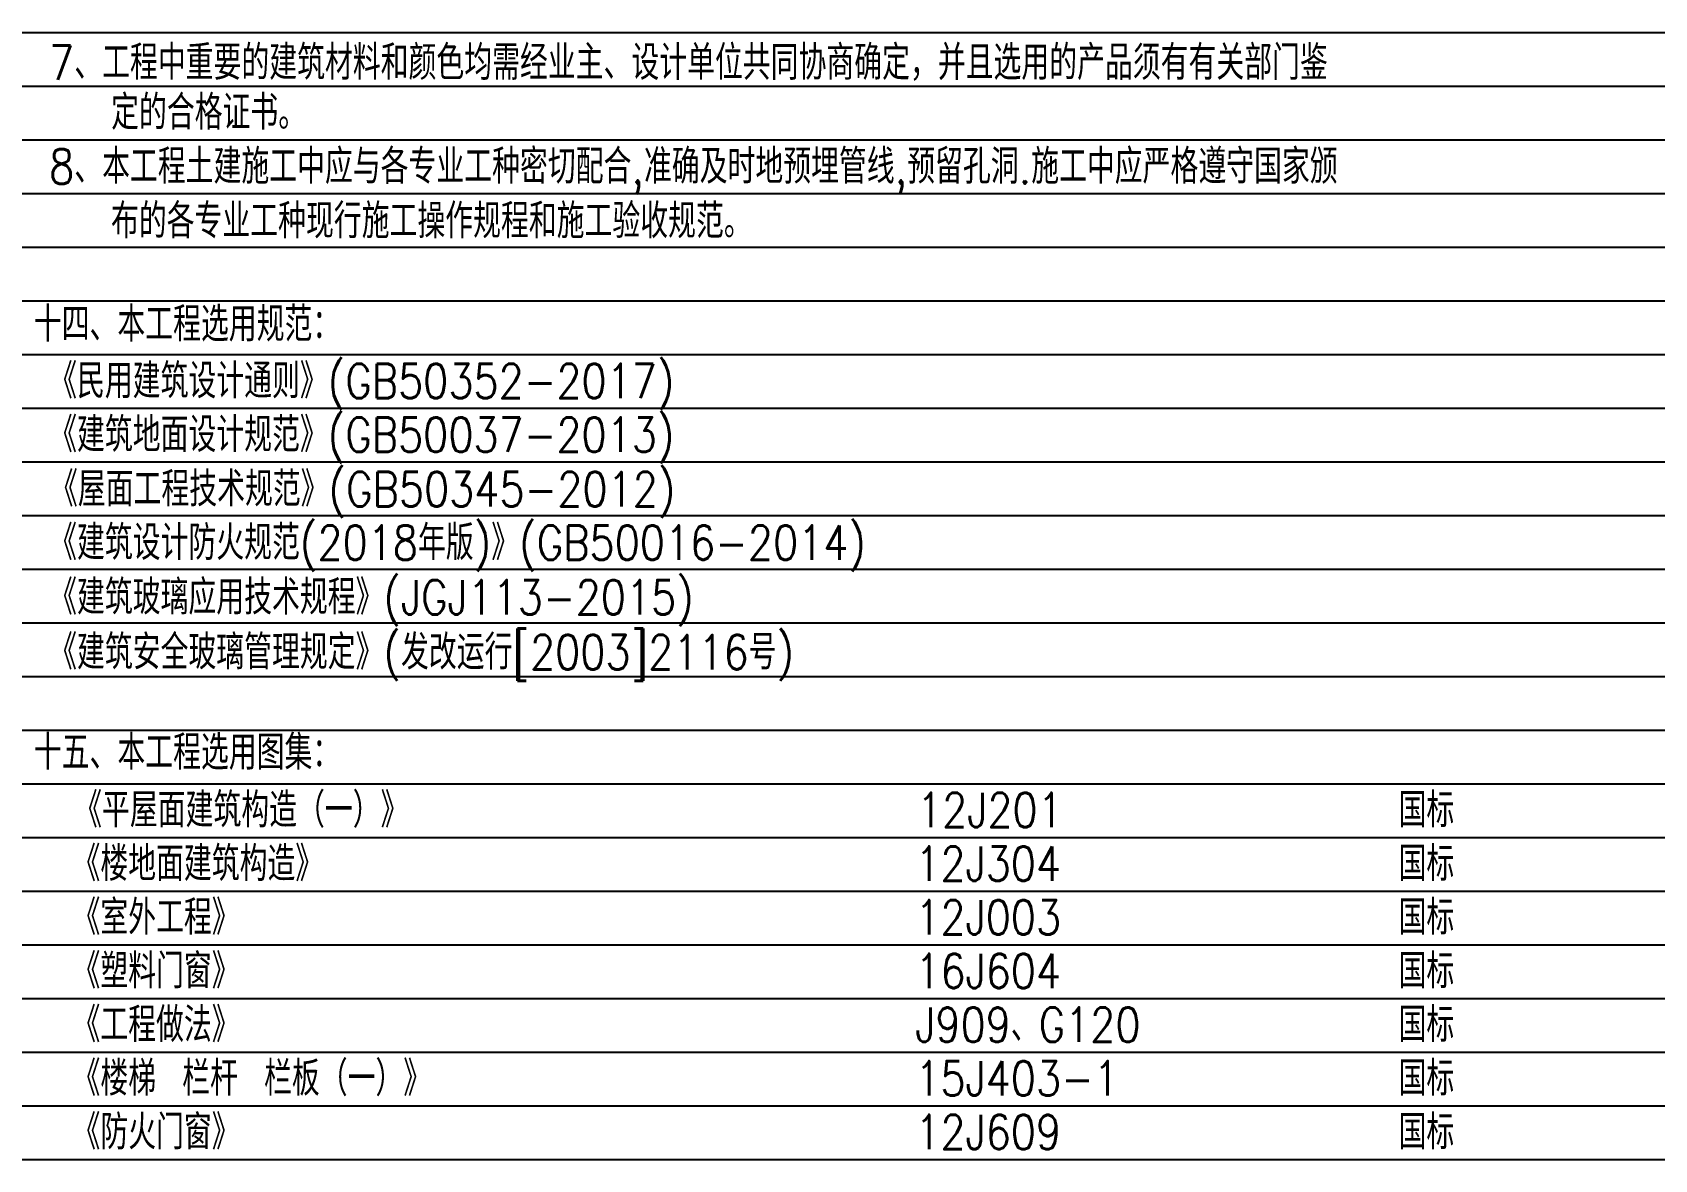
# Model space of a CAD drawing. Extents: x 4924227 to 5052693, y -485691 to -238224.
# Drawn here: x 5011511 to 5032671, y -344784 to -330084 of the extents above; entities that cross this region are included whole.
import ezdxf

# ---------------------------------------------------------------- set-up
doc = ezdxf.new("R2010")
doc.units = 0
doc.header["$LTSCALE"] = 1000
doc.header["$MEASUREMENT"] = 0
doc.layers.get('0').update_dxf_attribs({"linetype": 'CONTINUOUS'})
doc.layers.add('图层线', color=8, linetype='CONTINUOUS')
doc.styles.add('HZ1', font='txt.shx', dxfattribs={"bigfont": 'hzdx.shx'})

msp = doc.modelspace()

# ---------------------------------------------------------------- linework, layer by layer
at = {"layer": '图层线'}
for p, q in [((4959951.5, -330083.9), (5040551.5, -330083.9)), ((4959951.5, -330783.9), (5040551.5, -330783.9)), ((4959951.5, -331483.9), (5040551.5, -331483.9)), ((4959951.5, -332183.9), (5040551.5, -332183.9)), ((4959951.5, -332883.9), (5040551.5, -332883.9)), ((4959951.5, -333583.9), (5040551.5, -333583.9)), ((4959951.5, -334283.9), (5040551.5, -334283.9)), ((4959951.5, -334983.9), (5040551.5, -334983.9)), ((4959951.5, -335683.9), (5040551.5, -335683.9)), ((4959951.5, -336383.9), (5040551.5, -336383.9)), ((4959951.5, -337083.9), (5040551.5, -337083.9)), ((4959951.5, -337783.9), (5040551.5, -337783.9)), ((4959951.5, -338483.9), (5040551.5, -338483.9)), ((4959951.5, -339183.9), (5040551.5, -339183.9)), ((4959951.5, -339883.9), (5040551.5, -339883.9)), ((4959951.5, -340583.9), (5040551.5, -340583.9)), ((4959951.5, -341283.9), (5040551.5, -341283.9)), ((4959951.5, -341983.9), (5040551.5, -341983.9)), ((4959951.5, -342683.9), (5040551.5, -342683.9)), ((4959951.5, -343383.9), (5040551.5, -343383.9)), ((4959951.5, -344083.9), (5040551.5, -344083.9)), ((4959951.5, -344783.9), (5040551.5, -344783.9))]:
    msp.add_line(p, q, dxfattribs=at)

# ---------------------------------------------------------------- texts
at = {"color": 4, "style": 'HZ1', "width": 0.85}
for s, p in [('7、工程中重要的建筑材料和颜色均需经业主、设计单位共同协商确定，并且选用的产品须有有关部门鉴', (5011728.6, -330702.3)), ('定的合格证书。', (5012537.3, -331352.4)), ('8、本工程土建施工中应与各专业工种密切配合,准确及时地预埋管线,预留孔洞.施工中应严格遵守国家颁', (5011728.6, -332057.5)), ('布的各专业工种现行施工操作规程和施工验收规范。', (5012535.2, -332768.4)), ('《民用建筑设计通则》(GB50352-2017)', (5011728.6, -334855.5)), ('《建筑地面设计规范》(GB50037-2013)', (5011728.6, -335555.5)), ('《屋面工程技术规范》(GB50345-2012)', (5011739.4, -336265.2)), ('《建筑设计防火规范(2018年版)》(GB50016-2014)', (5011728.6, -336963.3)), ('《建筑玻璃应用技术规程》(JGJ113-2015)', (5011728.6, -337675.3)), ('《建筑安全玻璃管理规定》(发改运行[2003]2116号)', (5011728.6, -338391.4)), ('《平屋面建筑构造（一）》', (5012055, -340450.5)), ('12J201', (5023049.9, -340450.5)), ('国标', (5029331.9, -340450.5)), ('《楼地面建筑构造》', (5012033, -341150.5)), ('国标', (5029331.9, -341150.5)), ('12J304', (5023027.8, -341150.5)), ('《室外工程》', (5012033, -341850.5)), ('12J003', (5023027.8, -341850.5)), ('国标', (5029331.9, -341850.5)), ('《塑料门窗》', (5012033, -342550.5)), ('16J604', (5023027.8, -342550.5)), ('国标', (5029331.9, -342550.5)), ('《工程做法》', (5012033, -343250.5)), ('国标', (5029331.9, -343250.5)), ('J909、G120', (5023027.8, -343250.5)), ('《楼梯 栏杆 栏板（一）》', (5012033, -343950.5)), ('15J403-1', (5023027.8, -343950.5)), ('国标', (5029331.9, -343950.5)), ('《防火门窗》', (5012033, -344650.5)), ('12J609', (5023027.8, -344650.5)), ('国标', (5029331.9, -344650.5))]:
    msp.add_text(s, height=450, dxfattribs=at).set_placement(p)
at = {"color": 6, "style": 'HZ1', "width": 0.85}
for s, p in [('十四、本工程选用规范：', (5011528.6, -334114.9)), ('十五、本工程选用图集：', (5011528.6, -339700.5))]:
    msp.add_text(s, height=450, dxfattribs=at).set_placement(p)

doc.saveas('drawing.dxf')
